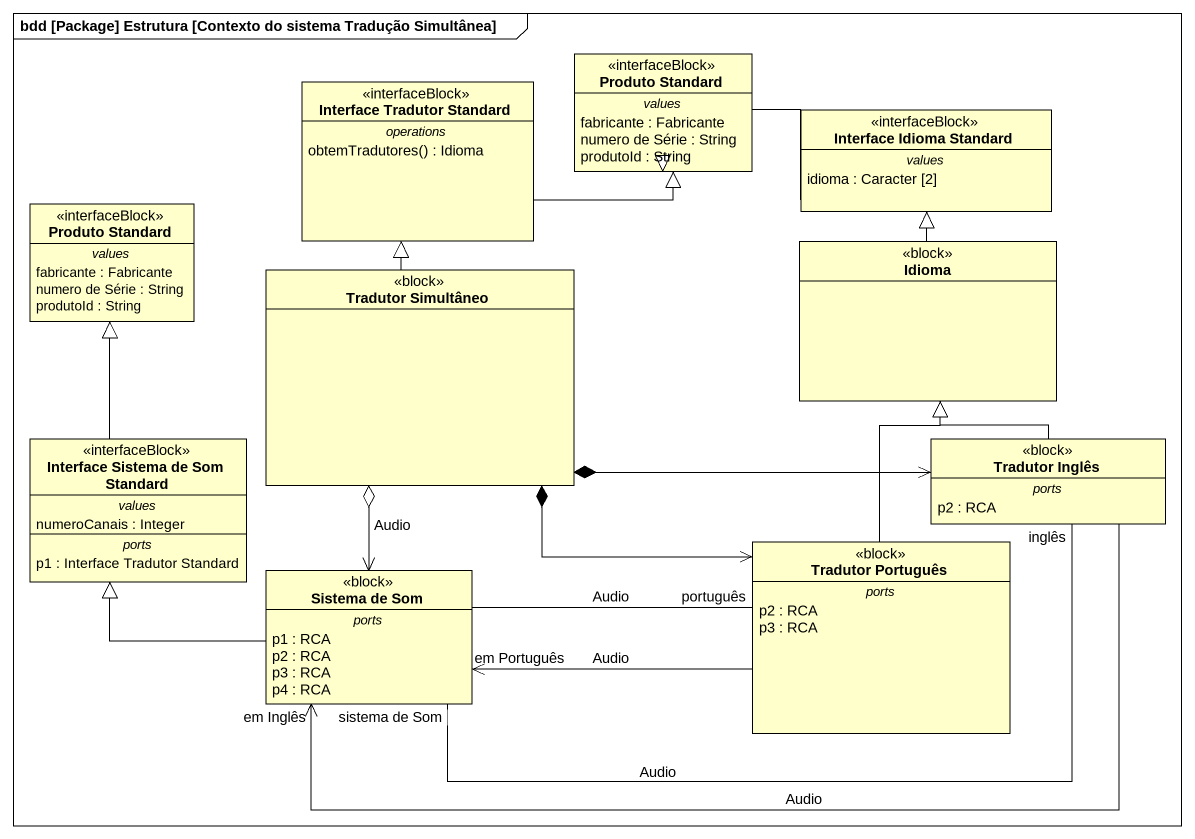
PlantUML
@startuml
mainframe bdd [Package] Estrutura [Contexto do sistema Tradução Simultânea]
hide circle
hide empty members
class "Produto Standard" as Produto_Standard <<interfaceBlock>> {
  -- values --
  fabricante : Fabricante
  numero de Série : String
  produtoId : String
}
class "Interface Tradutor Standard" as Interface_Tradutor_Standard <<interfaceBlock>> {
  -- operations --
  obtemTradutores() : Idioma
}
class "Interface Idioma Standard" as Interface_Idioma_Standard <<interfaceBlock>> {
  -- values --
  idioma : Caracter [2]
}
class "Produto Standard" as Produto_Standard_2 <<interfaceBlock>> {
  -- values --
  fabricante : Fabricante
  numero de Série : String
  produtoId : String
}
class Idioma <<block>>
class "Tradutor Simultâneo" as Tradutor_Simultâneo <<block>>
class "Interface Sistema de Som Standard" as Interface_Sistema_de_Som <<interfaceBlock>> {
  -- values --
  numeroCanais : Integer
  -- ports --
  p1 : Interface Tradutor Standard
}
class "Tradutor Inglês" as Tradutor_Inglês <<block>> {
  -- ports --
  p2 : RCA
}
class "Tradutor Português" as Tradutor_Português <<block>> {
  -- ports --
  p2 : RCA
  p3 : RCA
}
class "Sistema de Som" as Sistema_de_Som <<block>> {
  -- ports --
  p1 : RCA
  p2 : RCA
  p3 : RCA
  p4 : RCA
}
Interface_Tradutor_Standard -right-|> Produto_Standard
Interface_Idioma_Standard -left-|> Produto_Standard
Idioma -up-|> Interface_Idioma_Standard
Tradutor_Simultâneo -up-|> Interface_Tradutor_Standard
Tradutor_Simultâneo *-right-> Tradutor_Inglês
Tradutor_Simultâneo *-right-> Tradutor_Português
Tradutor_Simultâneo o--> Sistema_de_Som : Audio
Interface_Sistema_de_Som -up-|> Produto_Standard_2
Tradutor_Inglês -up-|> Idioma
Tradutor_Inglês "inglês" -left- "sistema de Som" Sistema_de_Som : Audio
Tradutor_Inglês -left-> "em Inglês" Sistema_de_Som : Audio
Tradutor_Português -up-|> Idioma
Tradutor_Português "português" -left- Sistema_de_Som : Audio
Tradutor_Português -left-> "em Português" Sistema_de_Som : Audio
Sistema_de_Som -left-|> Interface_Sistema_de_Som
@enduml
